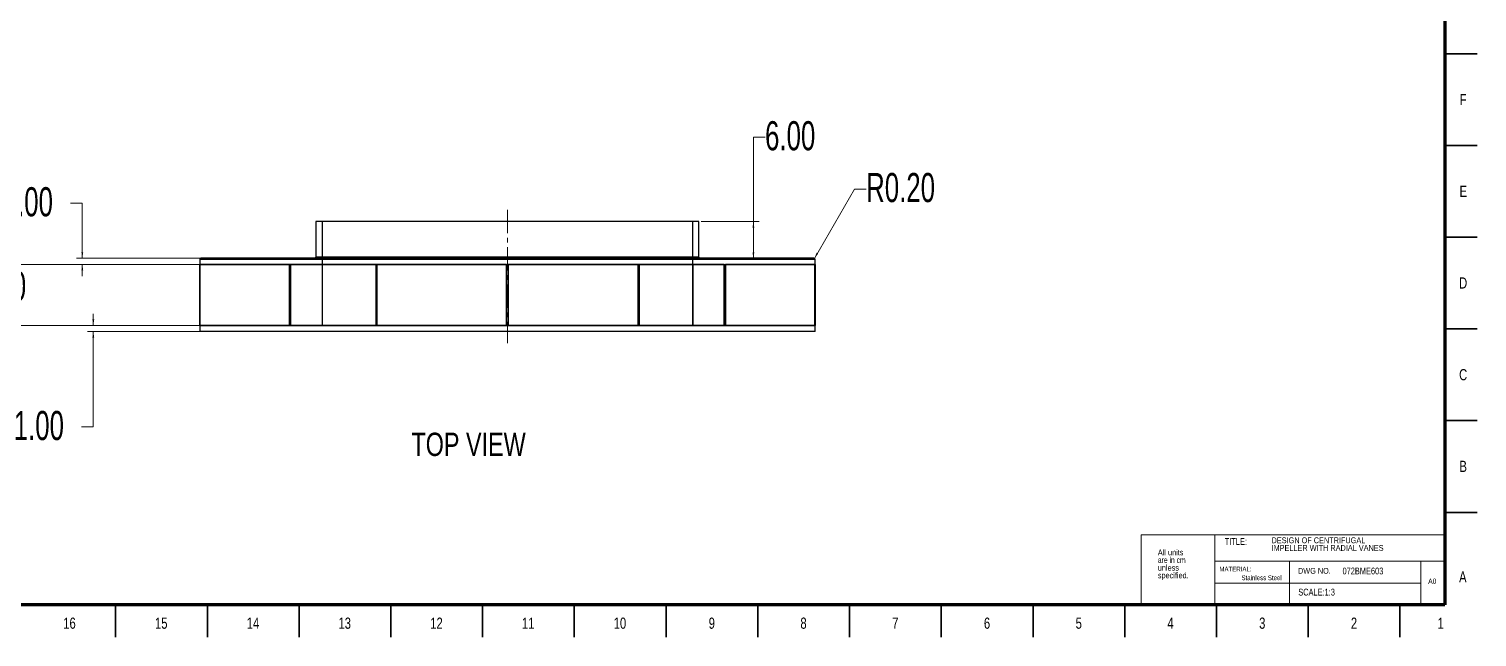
# Model space of a CAD drawing. Header units: millimetres. Extents: x 0 to 119, y 0 to 84.
# Drawn here: x 39.7 to 118.7, y 0.2 to 33.4 of the extents above; entities that cross this region are included whole.
import ezdxf

# ---------------------------------------------------------------- set-up
doc = ezdxf.new("R2010")
doc.units = ezdxf.units.MM
doc.linetypes.add('CENTERX2', pattern=[2.032, 1.27, -0.254, 0.254, -0.254])
doc.styles.add('SLDTEXTSTYLE0', font='TXT', dxfattribs={"width": 0.75})
doc.styles.add('SLDTEXTSTYLE1', font='TXT', dxfattribs={"width": 0.694444})
doc.styles.add('SLDTEXTSTYLE2', font='TXT', dxfattribs={"width": 0.663})
doc.dimstyles.new('SLDDIMSTYLE0', dxfattribs={"dimtxt": 1.467611, "dimasz": 0.3302, "dimexe": 0, "dimexo": 0.0625, "dimgap": 0.366903, "dimtad": 0, "dimtih": 1, "dimtoh": 1, "dimlfac": 3, "dimrnd": 1e-09, "dimzin": 4, "dimdsep": 46, "dimtxsty": 'SLDTEXTSTYLE2', "dimsah": 1, "dimcen": 0.09, "dimadec": 0, "dimazin": 1, "dimtfac": 1, "dimtofl": 0, "dimtmove": 0, "dimatfit": 3, "dimfxl": 1, "dimfrac": 2, "dimtolj": 1, "dimtzin": 12, "dimarcsym": 0})
doc.dimstyles.new('SLDDIMSTYLE2', dxfattribs={"dimtxt": 1.467611, "dimasz": 0.3302, "dimexe": 0, "dimexo": 0.0625, "dimgap": 0.366903, "dimtad": 0, "dimtih": 1, "dimtoh": 1, "dimlfac": 3, "dimrnd": 1e-09, "dimzin": 4, "dimdsep": 46, "dimtxsty": 'SLDTEXTSTYLE2', "dimsah": 1, "dimcen": 0.09, "dimadec": 0, "dimazin": 1, "dimtfac": 1, "dimtmove": 0, "dimatfit": 0, "dimfxl": 1, "dimfrac": 2, "dimtolj": 1, "dimtzin": 12, "dimarcsym": 0})
doc.dimstyles.new('SLDDIMSTYLE4', dxfattribs={"dimtxt": 1.467611, "dimasz": 0.3302, "dimexe": 0, "dimexo": 0.0625, "dimgap": 0.366903, "dimtad": 0, "dimtih": 1, "dimtoh": 1, "dimlfac": 3, "dimrnd": 1e-09, "dimzin": 0, "dimdsep": 46, "dimtxsty": 'SLDTEXTSTYLE2', "dimsah": 1, "dimcen": 0, "dimadec": 0, "dimazin": 0, "dimtfac": 1, "dimtofl": 0, "dimtmove": 0, "dimatfit": 3, "dimfxl": 1, "dimfrac": 2, "dimtolj": 1, "dimtzin": 12, "dimarcsym": 0})

# ---------------------------------------------------------------- blocks, each defined once
blk = doc.blocks.new('SW_NOTE_0')
at = {"color": 0, "linetype": 'Continuous', "lineweight": 0, "char_height": 0.3175, "attachment_point": 1, "style": 'SLDTEXTSTYLE0'}
for s, insert in [('DESIGN OF CENTRIFUGAL', (0, 0.409)), ('IMPELLER WITH RADIAL VANES', (0, -0.008))]:
    blk.add_mtext(s, dxfattribs=dict(at, insert=insert))
blk = doc.blocks.new('SW_NOTE_0_1')
at = {"color": 0, "linetype": 'Continuous', "lineweight": 0, "char_height": 0.3175, "attachment_point": 1}
for s, insert, style in [('All units', (0, 0.409), 'SLDTEXTSTYLE0'), ('are in cm', (0, -0.008), 'SLDTEXTSTYLE1'), ('unless', (0, -0.426), 'SLDTEXTSTYLE0'), ('specified.', (0, -0.843), 'SLDTEXTSTYLE0')]:
    blk.add_mtext(s, dxfattribs=dict(at, insert=insert, style=style))
blk = doc.blocks.new('_D_5')
at = {"color": 7, "linetype": 'Continuous', "lineweight": 0}
for p, q in [((82.442, 20.571), (38.118, 20.571)), ((38.435, 20.571), (38.435, 21.206)), ((82.442, 17.238), (38.118, 17.238)), ((38.435, 17.238), (38.435, 16.603))]:
    blk.add_line(p, q, dxfattribs=at)
at = {"color": 7, "linetype": 'Continuous', "lineweight": 18}
for points in [[(38.435, 20.571), (38.486, 20.901), (38.384, 20.901)], [(38.435, 17.238), (38.384, 16.908), (38.486, 16.908)]]:
    blk.add_solid(points, dxfattribs=at)
at = {"color": 7, "linetype": 'Continuous', "lineweight": 18, "insert": (36.054, 20.181), "char_height": 1.5875, "attachment_point": 1, "style": 'SLDTEXTSTYLE2'}
blk.add_mtext('10.00', dxfattribs=at)
blk = doc.blocks.new('_D_6')
at = {"color": 7, "linetype": 'Continuous', "lineweight": 0}
for p, q in [((43.235, 17.238), (43.235, 17.873)), ((82.442, 17.238), (42.918, 17.238)), ((82.442, 16.905), (42.918, 16.905)), ((43.235, 11.705), (43.235, 16.905)), ((42.6, 11.705), (43.235, 11.705))]:
    blk.add_line(p, q, dxfattribs=at)
at = {"color": 7, "linetype": 'Continuous', "lineweight": 18}
for points in [[(43.235, 17.238), (43.286, 17.568), (43.184, 17.568)], [(43.235, 16.905), (43.184, 16.574), (43.286, 16.574)]]:
    blk.add_solid(points, dxfattribs=at)
at = {"color": 7, "linetype": 'Continuous', "lineweight": 18, "insert": (38.896, 12.578), "char_height": 1.5875, "attachment_point": 1, "style": 'SLDTEXTSTYLE2'}
blk.add_mtext('1.00', dxfattribs=at)
blk = doc.blocks.new('_D_7')
at = {"color": 7, "linetype": 'Continuous', "lineweight": 0}
for p, q in [((42, 23.905), (42.635, 23.905)), ((42.635, 23.905), (42.635, 20.905)), ((82.442, 20.905), (42.318, 20.905)), ((82.442, 20.571), (42.318, 20.571)), ((42.635, 20.571), (42.635, 19.936))]:
    blk.add_line(p, q, dxfattribs=at)
at = {"color": 7, "linetype": 'Continuous', "lineweight": 18}
for points in [[(42.635, 20.905), (42.686, 21.235), (42.584, 21.235)], [(42.635, 20.571), (42.584, 20.241), (42.686, 20.241)]]:
    blk.add_solid(points, dxfattribs=at)
at = {"color": 7, "linetype": 'Continuous', "lineweight": 18, "insert": (38.296, 24.778), "char_height": 1.5875, "attachment_point": 1, "style": 'SLDTEXTSTYLE2'}
blk.add_mtext('1.00', dxfattribs=at)
blk = doc.blocks.new('_D_8')
at = {"color": 7, "linetype": 'Continuous', "lineweight": 0}
for p, q in [((79.846, 27.505), (79.211, 27.505)), ((79.211, 27.505), (79.211, 22.905)), ((76.362, 22.905), (79.528, 22.905)), ((79.211, 20.905), (79.211, 22.905)), ((76.362, 20.905), (79.528, 20.905))]:
    blk.add_line(p, q, dxfattribs=at)
at = {"color": 7, "linetype": 'Continuous', "lineweight": 18}
for points in [[(79.211, 22.905), (79.16, 22.574), (79.262, 22.574)], [(79.211, 20.905), (79.262, 21.235), (79.16, 21.235)]]:
    blk.add_solid(points, dxfattribs=at)
at = {"color": 7, "linetype": 'Continuous', "lineweight": 18, "insert": (79.846, 28.378), "char_height": 1.5875, "attachment_point": 1, "style": 'SLDTEXTSTYLE2'}
blk.add_mtext('6.00', dxfattribs=at)
blk = doc.blocks.new('_D_9')
at = {"color": 7, "linetype": 'Continuous', "lineweight": 0}
for p, q in [((82.535, 20.896), (84.72, 24.679)), ((84.72, 24.679), (85.355, 24.679))]:
    blk.add_line(p, q, dxfattribs=at)
at = {"color": 7, "linetype": 'Continuous', "lineweight": 18}
blk.add_solid([(82.535, 20.896), (82.744, 21.156), (82.656, 21.207)], dxfattribs=at)
at = {"color": 7, "linetype": 'Continuous', "lineweight": 18, "insert": (85.355, 25.553), "char_height": 1.5875, "attachment_point": 1, "style": 'SLDTEXTSTYLE2'}
blk.add_mtext('R0.20', dxfattribs=at)

msp = doc.modelspace()

# ---------------------------------------------------------------- linework, layer by layer
at = {"color": 7, "linetype": 'Continuous', "lineweight": 70}
for p, q in [((116.9, 82.1), (116.9, 2)), ((116.9, 2), (2, 2))]:
    msp.add_line(p, q, dxfattribs=at)
at = {"color": 7, "linetype": 'Continuous', "lineweight": 35}
for p, q in [((116.9, 32.05), (118.65, 32.05)), ((116.9, 27.05), (118.65, 27.05)), ((116.9, 22.05), (118.65, 22.05)), ((116.9, 17.05), (118.65, 17.05)), ((116.9, 12.05), (118.65, 12.05)), ((116.9, 7.05), (118.65, 7.05)), ((44.45, 2), (44.45, 0.25)), ((49.45, 2), (49.45, 0.25)), ((54.45, 2), (54.45, 0.25)), ((59.45, 0.2499), (59.45, 2.0001)), ((59.45, 2), (59.45, 0.25)), ((64.45, 2), (64.45, 0.25)), ((69.45, 2), (69.45, 0.25)), ((74.45, 2), (74.45, 0.25)), ((79.45, 2), (79.45, 0.25)), ((84.45, 2), (84.45, 0.25)), ((89.45, 2), (89.45, 0.25)), ((94.45, 2), (94.45, 0.25)), ((99.45, 2), (99.45, 0.25)), ((104.45, 2), (104.45, 0.25)), ((109.45, 2), (109.45, 0.25)), ((114.45, 2), (114.45, 0.25))]:
    msp.add_line(p, q, dxfattribs=at)
at = {"color": 7, "linetype": 'Continuous', "lineweight": 25}
for p, q in [((55.3686, 22.9046), (55.3686, 20.9712)), ((76.2353, 22.9046), (55.3701, 22.9046)), ((55.702, 22.9046), (55.702, 17.2396)), ((75.902, 22.9046), (55.702, 22.9046)), ((75.902, 17.2396), (75.902, 22.9046)), ((76.2353, 20.9712), (76.2353, 22.9046)), ((49.0353, 20.8379), (49.0353, 16.9046)), ((82.5686, 20.8379), (49.0353, 20.8379)), ((49.0354, 20.5712), (53.912, 20.5712)), ((49.0354, 17.2396), (49.0354, 20.5712)), ((53.912, 20.5712), (49.0354, 20.5712)), ((49.0354, 20.5712), (49.037, 20.5712)), ((49.037, 20.5712), (49.0354, 20.5712)), ((49.037, 17.2396), (49.037, 20.5712)), ((55.7021, 20.5712), (49.037, 20.5712)), ((82.502, 20.9046), (49.1034, 20.9046)), ((53.912, 20.5712), (53.9115, 20.5712)), ((53.912, 20.5712), (53.9115, 20.5712)), ((53.912, 20.5712), (53.912, 17.2396)), ((58.6249, 20.5712), (53.912, 20.5712)), ((53.912, 20.5712), (53.912, 17.2396)), ((65.7536, 20.5712), (53.9804, 20.5712)), ((53.9804, 20.5712), (53.9804, 17.2396)), ((53.9827, 20.5712), (53.9804, 20.5712)), ((53.9804, 20.5712), (53.9827, 20.5712)), ((53.9804, 20.5712), (65.7536, 20.5712)), ((53.9827, 17.2396), (53.9827, 20.5712)), ((58.6956, 20.5712), (53.9827, 20.5712)), ((76.302, 20.9046), (55.302, 20.9046)), ((76.2353, 20.9712), (55.3701, 20.9712)), ((55.7021, 20.5712), (58.6249, 20.5712)), ((55.7021, 20.5712), (55.7021, 17.2396)), ((58.6249, 20.5712), (55.7021, 20.5712)), ((58.6249, 20.5712), (58.6249, 17.2396)), ((58.6956, 20.5712), (58.6956, 17.2396)), ((65.752, 20.5712), (58.6956, 20.5712)), ((58.6956, 20.5712), (65.752, 20.5712)), ((65.752, 20.5712), (65.752, 17.2396)), ((65.7536, 20.5712), (65.752, 20.5712)), ((65.752, 20.5712), (65.7536, 20.5712)), ((65.7536, 17.2396), (65.7536, 20.5712)), ((65.8503, 20.5712), (65.8503, 17.2396)), ((77.6236, 20.5712), (65.8503, 20.5712)), ((65.8503, 20.5712), (77.6236, 20.5712)), ((65.8503, 20.5712), (65.852, 20.5712)), ((65.852, 20.5712), (65.8503, 20.5712)), ((65.852, 20.5712), (65.852, 17.2396)), ((72.9083, 20.5712), (65.852, 20.5712)), ((65.852, 20.5712), (72.9083, 20.5712)), ((72.9083, 20.5712), (72.9083, 17.2396)), ((72.9083, 20.5712), (77.6212, 20.5712)), ((72.979, 20.5712), (72.979, 17.2396)), ((72.979, 20.5712), (75.9018, 20.5712)), ((75.9018, 20.5712), (72.979, 20.5712)), ((72.979, 20.5712), (77.6919, 20.5712)), ((75.9018, 20.5712), (75.9018, 17.2396)), ((75.9018, 20.5712), (82.5669, 20.5712)), ((77.6212, 17.2396), (77.6212, 20.5712)), ((77.6212, 20.5712), (77.6236, 20.5712)), ((77.6236, 20.5712), (77.6212, 20.5712)), ((77.6236, 17.2396), (77.6236, 20.5712)), ((82.5686, 20.5712), (77.6919, 20.5712)), ((77.6919, 20.5712), (77.6919, 17.2396)), ((77.6919, 20.5712), (82.5686, 20.5712)), ((77.6919, 17.2396), (77.6919, 20.5712)), ((77.6919, 20.5712), (77.6924, 20.5712)), ((77.6919, 20.5712), (77.6924, 20.5712)), ((82.5669, 17.2396), (82.5669, 20.5712)), ((82.5686, 20.5712), (82.5669, 20.5712)), ((82.5669, 20.5712), (82.5686, 20.5712)), ((82.5686, 16.9046), (82.5686, 20.8379)), ((82.5686, 20.5712), (82.5686, 17.2396)), ((82.5686, 16.9046), (49.0353, 16.9046)), ((49.0354, 17.2396), (49.037, 17.2396)), ((49.037, 17.2396), (49.0354, 17.2396)), ((53.9097, 17.2362), (49.0354, 17.2362)), ((49.0354, 17.2362), (53.9097, 17.2362)), ((55.7021, 17.2396), (49.037, 17.2396)), ((53.9108, 17.2379), (49.037, 17.2379)), ((49.037, 17.2379), (55.7038, 17.2379)), ((49.037, 17.2379), (53.9108, 17.2379)), ((58.6249, 17.2379), (53.9108, 17.2379)), ((53.912, 17.2396), (53.9115, 17.2396)), ((53.912, 17.2396), (53.9115, 17.2396)), ((53.912, 17.2396), (58.6249, 17.2396)), ((53.9804, 17.2396), (53.9827, 17.2396)), ((53.9804, 17.2396), (53.9827, 17.2396)), ((58.6956, 17.2396), (53.9827, 17.2396)), ((53.9827, 17.2362), (65.7503, 17.2362)), ((65.7503, 17.2362), (53.9827, 17.2362)), ((53.9839, 17.2379), (65.7503, 17.2379)), ((58.698, 17.2379), (53.9839, 17.2379)), ((65.7503, 17.2379), (53.9839, 17.2379)), ((55.7021, 17.2396), (55.702, 17.2396)), ((55.7038, 17.2379), (55.7036, 17.2379)), ((58.6956, 17.2396), (58.6249, 17.2396)), ((58.6249, 17.2396), (58.6956, 17.2396)), ((58.6249, 17.2379), (58.698, 17.2379)), ((58.698, 17.2379), (58.6249, 17.2379)), ((65.7503, 17.2379), (65.8536, 17.2379)), ((65.8536, 17.2379), (65.7503, 17.2379)), ((65.752, 17.2396), (65.852, 17.2396)), ((65.852, 17.2396), (65.752, 17.2396)), ((65.752, 17.2396), (65.7536, 17.2396)), ((65.7536, 17.2396), (65.752, 17.2396)), ((65.8503, 17.2396), (65.852, 17.2396)), ((65.852, 17.2396), (65.8503, 17.2396)), ((77.62, 17.2379), (65.8536, 17.2379)), ((65.8536, 17.2379), (77.62, 17.2379)), ((65.8536, 17.2362), (77.6212, 17.2362)), ((77.6212, 17.2362), (65.8536, 17.2362)), ((77.62, 17.2379), (72.9059, 17.2379)), ((72.9059, 17.2379), (72.979, 17.2379)), ((72.979, 17.2379), (72.9059, 17.2379)), ((72.979, 17.2396), (72.9083, 17.2396)), ((72.9083, 17.2396), (77.6212, 17.2396)), ((72.9083, 17.2396), (72.979, 17.2396)), ((77.6919, 17.2396), (72.979, 17.2396)), ((72.979, 17.2379), (77.6931, 17.2379)), ((82.5669, 17.2379), (75.9002, 17.2379)), ((75.9002, 17.2379), (75.9003, 17.2379)), ((75.9018, 17.2396), (75.902, 17.2396)), ((75.9018, 17.2396), (82.5669, 17.2396)), ((77.6212, 17.2396), (77.6236, 17.2396)), ((77.6236, 17.2396), (77.6212, 17.2396)), ((77.6919, 17.2396), (77.6924, 17.2396)), ((77.6919, 17.2396), (77.6924, 17.2396)), ((77.6931, 17.2379), (82.5669, 17.2379)), ((82.5669, 17.2379), (77.6931, 17.2379)), ((77.6943, 17.2362), (82.5686, 17.2362)), ((82.5686, 17.2362), (77.6943, 17.2362)), ((82.5669, 17.2396), (82.5686, 17.2396)), ((82.5686, 17.2396), (82.5669, 17.2396))]:
    msp.add_line(p, q, dxfattribs=at)
at = {"color": 7, "linetype": 'CENTERX2', "lineweight": 18}
msp.add_line((65.802, 23.5396), (65.802, 16.2696), dxfattribs=at)
at = {"color": 7, "linetype": 'Continuous', "lineweight": 18}
for p, q in [((104.36, 5.825), (100.3464, 5.825)), ((100.3464, 5.825), (100.3464, 2)), ((104.36, 5.825), (116.9, 5.825)), ((104.36, 5.825), (104.36, 2)), ((104.36, 4.3824), (116.9, 4.3824)), ((108.427, 3.1912), (108.427, 4.3824)), ((108.427, 4.3824), (108.427, 2)), ((115.5841, 4.3824), (115.5841, 2)), ((104.36, 3.1912), (108.427, 3.1912)), ((108.427, 3.1912), (115.5841, 3.1912))]:
    msp.add_line(p, q, dxfattribs=at)
at = {"color": 7, "linetype": 'Continuous', "lineweight": 25}
for centre, radius, start, end in [((49.102, 20.8379), 0.0667, 90, 180), ((55.302, 20.9712), 0.0667, 270, 0), ((76.302, 20.9712), 0.0667, 180, 270), ((82.502, 20.8379), 0.0667, 0, 90), ((49.037, 17.2362), 0.00167, 90.000136, 180.000136), ((53.9111, 17.2364), 0.00149, 101.30956, 187.995611), ((53.9842, 17.2365), 0.00149, 101.534796, 188.10333), ((65.8855, 17.2367), 0.1352, 179.470283, 180.176568), ((65.7184, 17.2367), 0.1352, 359.823432, 0.529717), ((77.6197, 17.2365), 0.00149, 351.89667, 78.465204), ((77.6928, 17.2364), 0.00149, 352.004389, 78.69044), ((82.5669, 17.2362), 0.00167, 359.999864, 89.999864)]:
    msp.add_arc(centre, radius, start, end, dxfattribs=at)
for points, knots in [([(49.0354, 17.2396), (49.0354, 17.2393), (49.0354, 17.2391), (49.0354, 17.2388), (49.0354, 17.2385), (49.0354, 17.2381), (49.0354, 17.2378), (49.0354, 17.2375), (49.0354, 17.2372), (49.0354, 17.237), (49.0354, 17.2367), (49.0354, 17.2366), (49.0354, 17.2364), (49.0354, 17.2363), (49.0354, 17.2362), (49.0354, 17.2362)], [0, 0, 0, 0, 0.00002208648, 0.00002208648, 0.00002208648, 0.00005593931, 0.00005593931, 0.00005593931, 0.00008979325, 0.00008979325, 0.00008979325, 0.00012364833, 0.00012364833, 0.00012364833, 0.00015750408, 0.00015750408, 0.00015750408, 0.00015750408]), ([(49.0354, 17.2362), (49.0354, 17.2362), (49.0354, 17.2363), (49.0354, 17.2363), (49.0354, 17.2364), (49.0354, 17.2366), (49.0354, 17.2367), (49.0354, 17.2369), (49.0354, 17.2372), (49.0354, 17.2375), (49.0354, 17.2378), (49.0354, 17.2381), (49.0354, 17.2385), (49.0354, 17.2388), (49.0354, 17.2392), (49.0354, 17.2396)], [0, 0, 0, 0, 0.00002208957, 0.00002208957, 0.00002208957, 0.00005594473, 0.00005594473, 0.00005594473, 0.00008979878, 0.00008979878, 0.00008979878, 0.00012365171, 0.00012365171, 0.00012365171, 0.00015750398, 0.00015750398, 0.00015750398, 0.00015750398]), ([(49.037, 17.2396), (49.037, 17.2394), (49.037, 17.2392), (49.037, 17.239), (49.037, 17.2388), (49.037, 17.2387), (49.037, 17.2385), (49.037, 17.2384), (49.037, 17.2383), (49.037, 17.2382), (49.037, 17.2381), (49.037, 17.238), (49.037, 17.2379), (49.037, 17.2379), (49.037, 17.2379), (49.037, 17.2379)], [0, 0, 0, 0, 0.000016788522, 0.000016788522, 0.000016788522, 0.000033577084, 0.000033577084, 0.000033577084, 0.000050365747, 0.000050365747, 0.000050365747, 0.000067154549, 0.000067154549, 0.000067154549, 0.000078108655, 0.000078108655, 0.000078108655, 0.000078108655]), ([(49.037, 17.2379), (49.037, 17.2379), (49.037, 17.2379), (49.037, 17.238), (49.037, 17.2381), (49.037, 17.2382), (49.037, 17.2383), (49.037, 17.2384), (49.037, 17.2385), (49.037, 17.2387), (49.037, 17.2388), (49.037, 17.239), (49.037, 17.2392), (49.037, 17.2393), (49.037, 17.2395), (49.037, 17.2396)], [0, 0, 0, 0, 0.000016788928, 0.000016788928, 0.000016788928, 0.000033577805, 0.000033577805, 0.000033577805, 0.000050366569, 0.000050366569, 0.000050366569, 0.000067155197, 0.000067155197, 0.000067155197, 0.000078108681, 0.000078108681, 0.000078108681, 0.000078108681]), ([(53.9097, 17.2362), (53.9098, 17.2362), (53.91, 17.2363), (53.9102, 17.2363), (53.9104, 17.2364), (53.9107, 17.2366), (53.9109, 17.2367), (53.9111, 17.2369), (53.9113, 17.2372), (53.9115, 17.2375), (53.9117, 17.2378), (53.9118, 17.2381), (53.9119, 17.2385), (53.912, 17.2388), (53.912, 17.2392), (53.912, 17.2396)], [0, 0, 0, 0, 0.00002208957, 0.00002208957, 0.00002208957, 0.00005594473, 0.00005594473, 0.00005594473, 0.00008979878, 0.00008979878, 0.00008979878, 0.00012365171, 0.00012365171, 0.00012365171, 0.00015750398, 0.00015750398, 0.00015750398, 0.00015750398]), ([(53.912, 17.2396), (53.912, 17.2393), (53.912, 17.2391), (53.912, 17.2388), (53.9119, 17.2385), (53.9118, 17.2381), (53.9117, 17.2378), (53.9115, 17.2375), (53.9113, 17.2372), (53.9111, 17.237), (53.9109, 17.2367), (53.9107, 17.2366), (53.9104, 17.2364), (53.9102, 17.2363), (53.9099, 17.2362), (53.9097, 17.2362)], [0, 0, 0, 0, 0.00002208648, 0.00002208648, 0.00002208648, 0.00005593931, 0.00005593931, 0.00005593931, 0.00008979325, 0.00008979325, 0.00008979325, 0.00012364833, 0.00012364833, 0.00012364833, 0.00015750408, 0.00015750408, 0.00015750408, 0.00015750408]), ([(53.9108, 17.2379), (53.911, 17.2379), (53.9111, 17.2379), (53.9112, 17.238), (53.9114, 17.2381), (53.9115, 17.2382), (53.9116, 17.2383), (53.9117, 17.2384), (53.9118, 17.2385), (53.9118, 17.2387), (53.9119, 17.2388), (53.912, 17.239), (53.912, 17.2392), (53.912, 17.2393), (53.912, 17.2395), (53.912, 17.2396)], [0, 0, 0, 0, 0.000016788928, 0.000016788928, 0.000016788928, 0.000033577805, 0.000033577805, 0.000033577805, 0.000050366569, 0.000050366569, 0.000050366569, 0.000067155197, 0.000067155197, 0.000067155197, 0.000078108681, 0.000078108681, 0.000078108681, 0.000078108681]), ([(53.912, 17.2396), (53.912, 17.2394), (53.912, 17.2392), (53.9119, 17.239), (53.9119, 17.2388), (53.9118, 17.2387), (53.9118, 17.2385), (53.9117, 17.2384), (53.9116, 17.2383), (53.9115, 17.2382), (53.9114, 17.2381), (53.9112, 17.238), (53.9111, 17.2379), (53.911, 17.2379), (53.9109, 17.2379), (53.9108, 17.2379)], [0, 0, 0, 0, 0.000016788522, 0.000016788522, 0.000016788522, 0.000033577084, 0.000033577084, 0.000033577084, 0.000050365747, 0.000050365747, 0.000050365747, 0.000067154549, 0.000067154549, 0.000067154549, 0.000078108655, 0.000078108655, 0.000078108655, 0.000078108655]), ([(53.9827, 17.2362), (53.9826, 17.2362), (53.9824, 17.2363), (53.9822, 17.2363), (53.982, 17.2364), (53.9817, 17.2366), (53.9815, 17.2367), (53.9813, 17.2369), (53.9811, 17.2372), (53.9809, 17.2375), (53.9807, 17.2378), (53.9806, 17.2381), (53.9805, 17.2385), (53.9804, 17.2388), (53.9804, 17.2392), (53.9804, 17.2396)], [0, 0, 0, 0, 0.00002208957, 0.00002208957, 0.00002208957, 0.00005594473, 0.00005594473, 0.00005594473, 0.00008979878, 0.00008979878, 0.00008979878, 0.00012365171, 0.00012365171, 0.00012365171, 0.00015750398, 0.00015750398, 0.00015750398, 0.00015750398]), ([(53.9804, 17.2396), (53.9804, 17.2393), (53.9804, 17.2391), (53.9804, 17.2388), (53.9805, 17.2385), (53.9806, 17.2381), (53.9807, 17.2378), (53.9809, 17.2375), (53.981, 17.2372), (53.9813, 17.237), (53.9815, 17.2367), (53.9817, 17.2366), (53.982, 17.2364), (53.9822, 17.2363), (53.9825, 17.2362), (53.9827, 17.2362)], [0, 0, 0, 0, 0.00002208648, 0.00002208648, 0.00002208648, 0.00005593931, 0.00005593931, 0.00005593931, 0.00008979325, 0.00008979325, 0.00008979325, 0.00012364833, 0.00012364833, 0.00012364833, 0.00015750408, 0.00015750408, 0.00015750408, 0.00015750408]), ([(53.9827, 17.2396), (53.9827, 17.2394), (53.9827, 17.2392), (53.9828, 17.239), (53.9828, 17.2388), (53.9829, 17.2387), (53.983, 17.2385), (53.9831, 17.2384), (53.9832, 17.2383), (53.9833, 17.2382), (53.9834, 17.2381), (53.9835, 17.238), (53.9836, 17.2379), (53.9837, 17.2379), (53.9838, 17.2379), (53.9839, 17.2379)], [0, 0, 0, 0, 0.000016788522, 0.000016788522, 0.000016788522, 0.000033577084, 0.000033577084, 0.000033577084, 0.000050365747, 0.000050365747, 0.000050365747, 0.000067154549, 0.000067154549, 0.000067154549, 0.000078108655, 0.000078108655, 0.000078108655, 0.000078108655]), ([(53.9839, 17.2379), (53.9838, 17.2379), (53.9836, 17.2379), (53.9835, 17.238), (53.9834, 17.2381), (53.9833, 17.2382), (53.9832, 17.2383), (53.9831, 17.2384), (53.983, 17.2385), (53.9829, 17.2387), (53.9828, 17.2388), (53.9828, 17.239), (53.9828, 17.2392), (53.9827, 17.2393), (53.9827, 17.2395), (53.9827, 17.2396)], [0, 0, 0, 0, 0.000016788928, 0.000016788928, 0.000016788928, 0.000033577805, 0.000033577805, 0.000033577805, 0.000050366569, 0.000050366569, 0.000050366569, 0.000067155197, 0.000067155197, 0.000067155197, 0.000078108681, 0.000078108681, 0.000078108681, 0.000078108681]), ([(55.7021, 17.2396), (55.7021, 17.2394), (55.7021, 17.2393), (55.7021, 17.2391), (55.7022, 17.239), (55.7022, 17.2389), (55.7023, 17.2388), (55.7024, 17.2386), (55.7025, 17.2385), (55.7026, 17.2383), (55.7028, 17.2382), (55.703, 17.2381), (55.7032, 17.238), (55.7034, 17.2379), (55.7036, 17.2379), (55.7037, 17.2379), (55.7037, 17.2379), (55.7038, 17.2379), (55.7038, 17.2379)], [0, 0, 0, 0, 0.000013294681, 0.000013294681, 0.000013294681, 0.000026479093, 0.000026479093, 0.000026479093, 0.000045177938, 0.000045177938, 0.000045177938, 0.000071269567, 0.000071269567, 0.000071269567, 0.000093866294, 0.000093866294, 0.000093866294, 0.000095280552, 0.000095280552, 0.000095280552, 0.000095280552]), ([(55.7021, 17.2396), (55.7021, 17.2394), (55.7021, 17.2393), (55.7021, 17.2391), (55.7022, 17.239), (55.7022, 17.2389), (55.7023, 17.2388), (55.7024, 17.2386), (55.7025, 17.2385), (55.7026, 17.2383), (55.7028, 17.2382), (55.703, 17.2381), (55.7032, 17.238), (55.7034, 17.2379), (55.7036, 17.2379), (55.7037, 17.2379), (55.7037, 17.2379), (55.7038, 17.2379), (55.7038, 17.2379)], [0, 0, 0, 0, 0.000013294681, 0.000013294681, 0.000013294681, 0.000026479093, 0.000026479093, 0.000026479093, 0.000045177938, 0.000045177938, 0.000045177938, 0.000071269567, 0.000071269567, 0.000071269567, 0.000093866294, 0.000093866294, 0.000093866294, 0.000095280552, 0.000095280552, 0.000095280552, 0.000095280552]), ([(58.6249, 17.2396), (58.6249, 17.2394), (58.6249, 17.2393), (58.6249, 17.2391), (58.6249, 17.239), (58.6249, 17.2389), (58.6249, 17.2388), (58.6249, 17.2386), (58.6249, 17.2385), (58.6249, 17.2383), (58.6249, 17.2382), (58.6249, 17.2381), (58.6249, 17.238), (58.6249, 17.2379), (58.6249, 17.2379), (58.6249, 17.2379), (58.6249, 17.2379), (58.6249, 17.2379), (58.6249, 17.2379)], [0, 0, 0, 0, 0.000013294681, 0.000013294681, 0.000013294681, 0.000026479093, 0.000026479093, 0.000026479093, 0.000045177938, 0.000045177938, 0.000045177938, 0.000071269567, 0.000071269567, 0.000071269567, 0.000093866294, 0.000093866294, 0.000093866294, 0.000095280552, 0.000095280552, 0.000095280552, 0.000095280552]), ([(58.6249, 17.2396), (58.6249, 17.2394), (58.6249, 17.2393), (58.6249, 17.2391), (58.6249, 17.239), (58.6249, 17.2389), (58.6249, 17.2388), (58.6249, 17.2386), (58.6249, 17.2385), (58.6249, 17.2383), (58.6249, 17.2382), (58.6249, 17.2381), (58.6249, 17.238), (58.6249, 17.2379), (58.6249, 17.2379), (58.6249, 17.2379), (58.6249, 17.2379), (58.6249, 17.2379), (58.6249, 17.2379)], [0, 0, 0, 0, 0.000013294681, 0.000013294681, 0.000013294681, 0.000026479093, 0.000026479093, 0.000026479093, 0.000045177938, 0.000045177938, 0.000045177938, 0.000071269567, 0.000071269567, 0.000071269567, 0.000093866294, 0.000093866294, 0.000093866294, 0.000095280552, 0.000095280552, 0.000095280552, 0.000095280552]), ([(58.6956, 17.2396), (58.6956, 17.2394), (58.6957, 17.2393), (58.6957, 17.2391), (58.6958, 17.239), (58.6958, 17.2389), (58.6959, 17.2388), (58.6961, 17.2386), (58.6962, 17.2385), (58.6964, 17.2383), (58.6966, 17.2382), (58.6969, 17.2381), (58.6972, 17.238), (58.6974, 17.2379), (58.6977, 17.2379), (58.6979, 17.2379), (58.698, 17.2379), (58.698, 17.2379), (58.698, 17.2379)], [0, 0, 0, 0, 0.000013294681, 0.000013294681, 0.000013294681, 0.000026479093, 0.000026479093, 0.000026479093, 0.000045177938, 0.000045177938, 0.000045177938, 0.000071269567, 0.000071269567, 0.000071269567, 0.000093866294, 0.000093866294, 0.000093866294, 0.000095280552, 0.000095280552, 0.000095280552, 0.000095280552]), ([(58.6956, 17.2396), (58.6956, 17.2394), (58.6957, 17.2393), (58.6957, 17.2391), (58.6958, 17.239), (58.6958, 17.2389), (58.6959, 17.2388), (58.6961, 17.2386), (58.6962, 17.2385), (58.6964, 17.2383), (58.6966, 17.2382), (58.6969, 17.2381), (58.6972, 17.238), (58.6974, 17.2379), (58.6977, 17.2379), (58.6979, 17.2379), (58.698, 17.2379), (58.698, 17.2379), (58.698, 17.2379)], [0, 0, 0, 0, 0.000013294681, 0.000013294681, 0.000013294681, 0.000026479093, 0.000026479093, 0.000026479093, 0.000045177938, 0.000045177938, 0.000045177938, 0.000071269567, 0.000071269567, 0.000071269567, 0.000093866294, 0.000093866294, 0.000093866294, 0.000095280552, 0.000095280552, 0.000095280552, 0.000095280552]), ([(65.7536, 17.2396), (65.7536, 17.2393), (65.7536, 17.2391), (65.7535, 17.2388), (65.7535, 17.2385), (65.7533, 17.2381), (65.7531, 17.2378), (65.7529, 17.2375), (65.7527, 17.2372), (65.7524, 17.237), (65.7521, 17.2367), (65.7517, 17.2366), (65.7514, 17.2364), (65.751, 17.2363), (65.7507, 17.2362), (65.7503, 17.2362)], [0, 0, 0, 0, 0.00002208648, 0.00002208648, 0.00002208648, 0.00005593931, 0.00005593931, 0.00005593931, 0.00008979325, 0.00008979325, 0.00008979325, 0.00012364833, 0.00012364833, 0.00012364833, 0.00015750408, 0.00015750408, 0.00015750408, 0.00015750408]), ([(65.7503, 17.2362), (65.7505, 17.2362), (65.7508, 17.2363), (65.751, 17.2363), (65.7514, 17.2364), (65.7517, 17.2366), (65.7521, 17.2367), (65.7524, 17.2369), (65.7527, 17.2372), (65.7529, 17.2375), (65.7531, 17.2378), (65.7533, 17.2381), (65.7534, 17.2385), (65.7536, 17.2388), (65.7536, 17.2392), (65.7536, 17.2396)], [0, 0, 0, 0, 0.00002208957, 0.00002208957, 0.00002208957, 0.00005594473, 0.00005594473, 0.00005594473, 0.00008979878, 0.00008979878, 0.00008979878, 0.00012365171, 0.00012365171, 0.00012365171, 0.00015750398, 0.00015750398, 0.00015750398, 0.00015750398]), ([(65.752, 17.2396), (65.752, 17.2394), (65.7519, 17.2393), (65.7519, 17.2391), (65.7519, 17.239), (65.7518, 17.2389), (65.7517, 17.2388), (65.7517, 17.2386), (65.7515, 17.2385), (65.7514, 17.2383), (65.7512, 17.2382), (65.7511, 17.2381), (65.7509, 17.238), (65.7507, 17.2379), (65.7505, 17.2379), (65.7503, 17.2379), (65.7503, 17.2379), (65.7503, 17.2379), (65.7503, 17.2379)], [0, 0, 0, 0, 0.000013294681, 0.000013294681, 0.000013294681, 0.000026479093, 0.000026479093, 0.000026479093, 0.000045177938, 0.000045177938, 0.000045177938, 0.000071269567, 0.000071269567, 0.000071269567, 0.000093866294, 0.000093866294, 0.000093866294, 0.000095280552, 0.000095280552, 0.000095280552, 0.000095280552]), ([(65.7503, 17.2379), (65.7505, 17.2379), (65.7507, 17.2379), (65.7508, 17.238), (65.751, 17.2381), (65.7512, 17.2382), (65.7513, 17.2383), (65.7515, 17.2384), (65.7516, 17.2385), (65.7517, 17.2387), (65.7518, 17.2388), (65.7519, 17.239), (65.7519, 17.2392), (65.7519, 17.2393), (65.752, 17.2395), (65.752, 17.2396)], [0, 0, 0, 0, 0.000016788928, 0.000016788928, 0.000016788928, 0.000033577805, 0.000033577805, 0.000033577805, 0.000050366569, 0.000050366569, 0.000050366569, 0.000067155197, 0.000067155197, 0.000067155197, 0.000078108681, 0.000078108681, 0.000078108681, 0.000078108681]), ([(65.752, 17.2396), (65.752, 17.2394), (65.7519, 17.2393), (65.7519, 17.2391), (65.7519, 17.239), (65.7518, 17.2389), (65.7517, 17.2388), (65.7517, 17.2386), (65.7515, 17.2385), (65.7514, 17.2383), (65.7512, 17.2382), (65.7511, 17.2381), (65.7509, 17.238), (65.7507, 17.2379), (65.7505, 17.2379), (65.7503, 17.2379), (65.7503, 17.2379), (65.7503, 17.2379), (65.7503, 17.2379)], [0, 0, 0, 0, 0.000013294681, 0.000013294681, 0.000013294681, 0.000026479093, 0.000026479093, 0.000026479093, 0.000045177938, 0.000045177938, 0.000045177938, 0.000071269567, 0.000071269567, 0.000071269567, 0.000093866294, 0.000093866294, 0.000093866294, 0.000095280552, 0.000095280552, 0.000095280552, 0.000095280552]), ([(65.752, 17.2396), (65.752, 17.2394), (65.7519, 17.2392), (65.7519, 17.239), (65.7518, 17.2388), (65.7517, 17.2387), (65.7516, 17.2385), (65.7515, 17.2384), (65.7513, 17.2383), (65.7512, 17.2382), (65.751, 17.2381), (65.7508, 17.238), (65.7507, 17.2379), (65.7505, 17.2379), (65.7504, 17.2379), (65.7503, 17.2379)], [0, 0, 0, 0, 0.000016788522, 0.000016788522, 0.000016788522, 0.000033577084, 0.000033577084, 0.000033577084, 0.000050365747, 0.000050365747, 0.000050365747, 0.000067154549, 0.000067154549, 0.000067154549, 0.000078108655, 0.000078108655, 0.000078108655, 0.000078108655]), ([(65.8536, 17.2362), (65.8534, 17.2362), (65.8531, 17.2363), (65.8529, 17.2363), (65.8525, 17.2364), (65.8522, 17.2366), (65.8519, 17.2367), (65.8516, 17.2369), (65.8513, 17.2372), (65.851, 17.2375), (65.8508, 17.2378), (65.8506, 17.2381), (65.8505, 17.2385), (65.8504, 17.2388), (65.8503, 17.2392), (65.8503, 17.2396)], [0, 0, 0, 0, 0.00002208957, 0.00002208957, 0.00002208957, 0.00005594473, 0.00005594473, 0.00005594473, 0.00008979878, 0.00008979878, 0.00008979878, 0.00012365171, 0.00012365171, 0.00012365171, 0.00015750398, 0.00015750398, 0.00015750398, 0.00015750398]), ([(65.8503, 17.2396), (65.8503, 17.2393), (65.8503, 17.2391), (65.8504, 17.2388), (65.8505, 17.2385), (65.8506, 17.2381), (65.8508, 17.2378), (65.851, 17.2375), (65.8513, 17.2372), (65.8516, 17.237), (65.8518, 17.2367), (65.8522, 17.2366), (65.8525, 17.2364), (65.8529, 17.2363), (65.8533, 17.2362), (65.8536, 17.2362)], [0, 0, 0, 0, 0.00002208648, 0.00002208648, 0.00002208648, 0.00005593931, 0.00005593931, 0.00005593931, 0.00008979325, 0.00008979325, 0.00008979325, 0.00012364833, 0.00012364833, 0.00012364833, 0.00015750408, 0.00015750408, 0.00015750408, 0.00015750408]), ([(65.852, 17.2396), (65.852, 17.2394), (65.852, 17.2392), (65.8521, 17.239), (65.8521, 17.2388), (65.8522, 17.2387), (65.8523, 17.2385), (65.8524, 17.2384), (65.8526, 17.2383), (65.8527, 17.2382), (65.8529, 17.2381), (65.8531, 17.238), (65.8533, 17.2379), (65.8534, 17.2379), (65.8535, 17.2379), (65.8536, 17.2379)], [0, 0, 0, 0, 0.000016788522, 0.000016788522, 0.000016788522, 0.000033577084, 0.000033577084, 0.000033577084, 0.000050365747, 0.000050365747, 0.000050365747, 0.000067154549, 0.000067154549, 0.000067154549, 0.000078108655, 0.000078108655, 0.000078108655, 0.000078108655]), ([(65.852, 17.2396), (65.852, 17.2394), (65.852, 17.2393), (65.852, 17.2391), (65.8521, 17.239), (65.8521, 17.2389), (65.8522, 17.2388), (65.8523, 17.2386), (65.8524, 17.2385), (65.8525, 17.2383), (65.8527, 17.2382), (65.8529, 17.2381), (65.8531, 17.238), (65.8532, 17.2379), (65.8534, 17.2379), (65.8536, 17.2379), (65.8536, 17.2379), (65.8536, 17.2379), (65.8536, 17.2379)], [0, 0, 0, 0, 0.000013294681, 0.000013294681, 0.000013294681, 0.000026479093, 0.000026479093, 0.000026479093, 0.000045177938, 0.000045177938, 0.000045177938, 0.000071269567, 0.000071269567, 0.000071269567, 0.000093866294, 0.000093866294, 0.000093866294, 0.000095280552, 0.000095280552, 0.000095280552, 0.000095280552]), ([(65.8536, 17.2379), (65.8534, 17.2379), (65.8533, 17.2379), (65.8531, 17.238), (65.8529, 17.2381), (65.8527, 17.2382), (65.8526, 17.2383), (65.8524, 17.2384), (65.8523, 17.2385), (65.8522, 17.2387), (65.8521, 17.2388), (65.852, 17.239), (65.852, 17.2392), (65.852, 17.2393), (65.852, 17.2395), (65.852, 17.2396)], [0, 0, 0, 0, 0.000016788928, 0.000016788928, 0.000016788928, 0.000033577805, 0.000033577805, 0.000033577805, 0.000050366569, 0.000050366569, 0.000050366569, 0.000067155197, 0.000067155197, 0.000067155197, 0.000078108681, 0.000078108681, 0.000078108681, 0.000078108681]), ([(65.852, 17.2396), (65.852, 17.2394), (65.852, 17.2393), (65.852, 17.2391), (65.8521, 17.239), (65.8521, 17.2389), (65.8522, 17.2388), (65.8523, 17.2386), (65.8524, 17.2385), (65.8525, 17.2383), (65.8527, 17.2382), (65.8529, 17.2381), (65.8531, 17.238), (65.8532, 17.2379), (65.8534, 17.2379), (65.8536, 17.2379), (65.8536, 17.2379), (65.8536, 17.2379), (65.8536, 17.2379)], [0, 0, 0, 0, 0.000013294681, 0.000013294681, 0.000013294681, 0.000026479093, 0.000026479093, 0.000026479093, 0.000045177938, 0.000045177938, 0.000045177938, 0.000071269567, 0.000071269567, 0.000071269567, 0.000093866294, 0.000093866294, 0.000093866294, 0.000095280552, 0.000095280552, 0.000095280552, 0.000095280552]), ([(72.9083, 17.2396), (72.9083, 17.2394), (72.9083, 17.2393), (72.9082, 17.2391), (72.9082, 17.239), (72.9081, 17.2389), (72.908, 17.2388), (72.9079, 17.2386), (72.9077, 17.2385), (72.9075, 17.2383), (72.9073, 17.2382), (72.907, 17.2381), (72.9067, 17.238), (72.9065, 17.2379), (72.9062, 17.2379), (72.906, 17.2379), (72.906, 17.2379), (72.906, 17.2379), (72.9059, 17.2379)], [0, 0, 0, 0, 0.000013294681, 0.000013294681, 0.000013294681, 0.000026479093, 0.000026479093, 0.000026479093, 0.000045177938, 0.000045177938, 0.000045177938, 0.000071269567, 0.000071269567, 0.000071269567, 0.000093866294, 0.000093866294, 0.000093866294, 0.000095280552, 0.000095280552, 0.000095280552, 0.000095280552]), ([(72.9083, 17.2396), (72.9083, 17.2394), (72.9083, 17.2393), (72.9082, 17.2391), (72.9082, 17.239), (72.9081, 17.2389), (72.908, 17.2388), (72.9079, 17.2386), (72.9077, 17.2385), (72.9075, 17.2383), (72.9073, 17.2382), (72.907, 17.2381), (72.9067, 17.238), (72.9065, 17.2379), (72.9062, 17.2379), (72.906, 17.2379), (72.906, 17.2379), (72.906, 17.2379), (72.9059, 17.2379)], [0, 0, 0, 0, 0.000013294681, 0.000013294681, 0.000013294681, 0.000026479093, 0.000026479093, 0.000026479093, 0.000045177938, 0.000045177938, 0.000045177938, 0.000071269567, 0.000071269567, 0.000071269567, 0.000093866294, 0.000093866294, 0.000093866294, 0.000095280552, 0.000095280552, 0.000095280552, 0.000095280552]), ([(72.979, 17.2396), (72.979, 17.2394), (72.979, 17.2393), (72.979, 17.2391), (72.979, 17.239), (72.979, 17.2389), (72.979, 17.2388), (72.979, 17.2386), (72.979, 17.2385), (72.979, 17.2383), (72.979, 17.2382), (72.979, 17.2381), (72.979, 17.238), (72.979, 17.2379), (72.979, 17.2379), (72.979, 17.2379), (72.979, 17.2379), (72.979, 17.2379), (72.979, 17.2379)], [0, 0, 0, 0, 0.000013294681, 0.000013294681, 0.000013294681, 0.000026479093, 0.000026479093, 0.000026479093, 0.000045177938, 0.000045177938, 0.000045177938, 0.000071269567, 0.000071269567, 0.000071269567, 0.000093866294, 0.000093866294, 0.000093866294, 0.000095280552, 0.000095280552, 0.000095280552, 0.000095280552]), ([(72.979, 17.2396), (72.979, 17.2394), (72.979, 17.2393), (72.979, 17.2391), (72.979, 17.239), (72.979, 17.2389), (72.979, 17.2388), (72.979, 17.2386), (72.979, 17.2385), (72.979, 17.2383), (72.979, 17.2382), (72.979, 17.2381), (72.979, 17.238), (72.979, 17.2379), (72.979, 17.2379), (72.979, 17.2379), (72.979, 17.2379), (72.979, 17.2379), (72.979, 17.2379)], [0, 0, 0, 0, 0.000013294681, 0.000013294681, 0.000013294681, 0.000026479093, 0.000026479093, 0.000026479093, 0.000045177938, 0.000045177938, 0.000045177938, 0.000071269567, 0.000071269567, 0.000071269567, 0.000093866294, 0.000093866294, 0.000093866294, 0.000095280552, 0.000095280552, 0.000095280552, 0.000095280552]), ([(75.9018, 17.2396), (75.9018, 17.2394), (75.9018, 17.2393), (75.9018, 17.2391), (75.9017, 17.239), (75.9017, 17.2389), (75.9016, 17.2388), (75.9015, 17.2386), (75.9014, 17.2385), (75.9013, 17.2383), (75.9011, 17.2382), (75.9009, 17.2381), (75.9007, 17.238), (75.9006, 17.2379), (75.9004, 17.2379), (75.9002, 17.2379), (75.9002, 17.2379), (75.9002, 17.2379), (75.9002, 17.2379)], [0, 0, 0, 0, 0.000013294681, 0.000013294681, 0.000013294681, 0.000026479093, 0.000026479093, 0.000026479093, 0.000045177938, 0.000045177938, 0.000045177938, 0.000071269567, 0.000071269567, 0.000071269567, 0.000093866294, 0.000093866294, 0.000093866294, 0.000095280552, 0.000095280552, 0.000095280552, 0.000095280552]), ([(75.9018, 17.2396), (75.9018, 17.2394), (75.9018, 17.2393), (75.9018, 17.2391), (75.9017, 17.239), (75.9017, 17.2389), (75.9016, 17.2388), (75.9015, 17.2386), (75.9014, 17.2385), (75.9013, 17.2383), (75.9011, 17.2382), (75.9009, 17.2381), (75.9007, 17.238), (75.9006, 17.2379), (75.9004, 17.2379), (75.9002, 17.2379), (75.9002, 17.2379), (75.9002, 17.2379), (75.9002, 17.2379)], [0, 0, 0, 0, 0.000013294681, 0.000013294681, 0.000013294681, 0.000026479093, 0.000026479093, 0.000026479093, 0.000045177938, 0.000045177938, 0.000045177938, 0.000071269567, 0.000071269567, 0.000071269567, 0.000093866294, 0.000093866294, 0.000093866294, 0.000095280552, 0.000095280552, 0.000095280552, 0.000095280552]), ([(77.62, 17.2379), (77.6202, 17.2379), (77.6203, 17.2379), (77.6204, 17.238), (77.6205, 17.2381), (77.6207, 17.2382), (77.6208, 17.2383), (77.6209, 17.2384), (77.621, 17.2385), (77.621, 17.2387), (77.6211, 17.2388), (77.6211, 17.239), (77.6212, 17.2392), (77.6212, 17.2393), (77.6212, 17.2395), (77.6212, 17.2396)], [0, 0, 0, 0, 0.000016788928, 0.000016788928, 0.000016788928, 0.000033577805, 0.000033577805, 0.000033577805, 0.000050366569, 0.000050366569, 0.000050366569, 0.000067155197, 0.000067155197, 0.000067155197, 0.000078108681, 0.000078108681, 0.000078108681, 0.000078108681]), ([(77.6212, 17.2396), (77.6212, 17.2394), (77.6212, 17.2392), (77.6211, 17.239), (77.6211, 17.2388), (77.621, 17.2387), (77.6209, 17.2385), (77.6209, 17.2384), (77.6208, 17.2383), (77.6206, 17.2382), (77.6205, 17.2381), (77.6204, 17.238), (77.6203, 17.2379), (77.6202, 17.2379), (77.6201, 17.2379), (77.62, 17.2379)], [0, 0, 0, 0, 0.000016788522, 0.000016788522, 0.000016788522, 0.000033577084, 0.000033577084, 0.000033577084, 0.000050365747, 0.000050365747, 0.000050365747, 0.000067154549, 0.000067154549, 0.000067154549, 0.000078108655, 0.000078108655, 0.000078108655, 0.000078108655]), ([(77.6236, 17.2396), (77.6236, 17.2393), (77.6235, 17.2391), (77.6235, 17.2388), (77.6234, 17.2385), (77.6233, 17.2381), (77.6232, 17.2378), (77.6231, 17.2375), (77.6229, 17.2372), (77.6227, 17.237), (77.6225, 17.2367), (77.6222, 17.2366), (77.622, 17.2364), (77.6217, 17.2363), (77.6215, 17.2362), (77.6212, 17.2362)], [0, 0, 0, 0, 0.00002208648, 0.00002208648, 0.00002208648, 0.00005593931, 0.00005593931, 0.00005593931, 0.00008979325, 0.00008979325, 0.00008979325, 0.00012364833, 0.00012364833, 0.00012364833, 0.00015750408, 0.00015750408, 0.00015750408, 0.00015750408]), ([(77.6212, 17.2362), (77.6214, 17.2362), (77.6215, 17.2363), (77.6217, 17.2363), (77.622, 17.2364), (77.6222, 17.2366), (77.6224, 17.2367), (77.6227, 17.2369), (77.6229, 17.2372), (77.623, 17.2375), (77.6232, 17.2378), (77.6233, 17.2381), (77.6234, 17.2385), (77.6235, 17.2388), (77.6236, 17.2392), (77.6236, 17.2396)], [0, 0, 0, 0, 0.00002208957, 0.00002208957, 0.00002208957, 0.00005594473, 0.00005594473, 0.00005594473, 0.00008979878, 0.00008979878, 0.00008979878, 0.00012365171, 0.00012365171, 0.00012365171, 0.00015750398, 0.00015750398, 0.00015750398, 0.00015750398]), ([(77.6943, 17.2362), (77.6941, 17.2362), (77.6939, 17.2363), (77.6938, 17.2363), (77.6935, 17.2364), (77.6932, 17.2366), (77.693, 17.2367), (77.6928, 17.2369), (77.6926, 17.2372), (77.6924, 17.2375), (77.6923, 17.2378), (77.6921, 17.2381), (77.6921, 17.2385), (77.692, 17.2388), (77.6919, 17.2392), (77.6919, 17.2396)], [0, 0, 0, 0, 0.00002208957, 0.00002208957, 0.00002208957, 0.00005594473, 0.00005594473, 0.00005594473, 0.00008979878, 0.00008979878, 0.00008979878, 0.00012365171, 0.00012365171, 0.00012365171, 0.00015750398, 0.00015750398, 0.00015750398, 0.00015750398]), ([(77.6919, 17.2396), (77.6919, 17.2393), (77.6919, 17.2391), (77.692, 17.2388), (77.692, 17.2385), (77.6921, 17.2381), (77.6923, 17.2378), (77.6924, 17.2375), (77.6926, 17.2372), (77.6928, 17.237), (77.693, 17.2367), (77.6932, 17.2366), (77.6935, 17.2364), (77.6937, 17.2363), (77.694, 17.2362), (77.6943, 17.2362)], [0, 0, 0, 0, 0.00002208648, 0.00002208648, 0.00002208648, 0.00005593931, 0.00005593931, 0.00005593931, 0.00008979325, 0.00008979325, 0.00008979325, 0.00012364833, 0.00012364833, 0.00012364833, 0.00015750408, 0.00015750408, 0.00015750408, 0.00015750408]), ([(77.6919, 17.2396), (77.6919, 17.2394), (77.6919, 17.2392), (77.692, 17.239), (77.692, 17.2388), (77.6921, 17.2387), (77.6922, 17.2385), (77.6923, 17.2384), (77.6924, 17.2383), (77.6925, 17.2382), (77.6926, 17.2381), (77.6927, 17.238), (77.6928, 17.2379), (77.6929, 17.2379), (77.693, 17.2379), (77.6931, 17.2379)], [0, 0, 0, 0, 0.000016788522, 0.000016788522, 0.000016788522, 0.000033577084, 0.000033577084, 0.000033577084, 0.000050365747, 0.000050365747, 0.000050365747, 0.000067154549, 0.000067154549, 0.000067154549, 0.000078108655, 0.000078108655, 0.000078108655, 0.000078108655]), ([(77.6931, 17.2379), (77.693, 17.2379), (77.6928, 17.2379), (77.6927, 17.238), (77.6926, 17.2381), (77.6925, 17.2382), (77.6924, 17.2383), (77.6923, 17.2384), (77.6922, 17.2385), (77.6921, 17.2387), (77.692, 17.2388), (77.692, 17.239), (77.6919, 17.2392), (77.6919, 17.2393), (77.6919, 17.2395), (77.6919, 17.2396)], [0, 0, 0, 0, 0.000016788928, 0.000016788928, 0.000016788928, 0.000033577805, 0.000033577805, 0.000033577805, 0.000050366569, 0.000050366569, 0.000050366569, 0.000067155197, 0.000067155197, 0.000067155197, 0.000078108681, 0.000078108681, 0.000078108681, 0.000078108681]), ([(82.5669, 17.2379), (82.5669, 17.2379), (82.5669, 17.2379), (82.5669, 17.238), (82.5669, 17.2381), (82.5669, 17.2382), (82.5669, 17.2383), (82.5669, 17.2384), (82.5669, 17.2385), (82.5669, 17.2387), (82.5669, 17.2388), (82.5669, 17.239), (82.5669, 17.2392), (82.5669, 17.2393), (82.5669, 17.2395), (82.5669, 17.2396)], [0, 0, 0, 0, 0.000016788928, 0.000016788928, 0.000016788928, 0.000033577805, 0.000033577805, 0.000033577805, 0.000050366569, 0.000050366569, 0.000050366569, 0.000067155197, 0.000067155197, 0.000067155197, 0.000078108681, 0.000078108681, 0.000078108681, 0.000078108681]), ([(82.5669, 17.2396), (82.5669, 17.2394), (82.5669, 17.2392), (82.5669, 17.239), (82.5669, 17.2388), (82.5669, 17.2387), (82.5669, 17.2385), (82.5669, 17.2384), (82.5669, 17.2383), (82.5669, 17.2382), (82.5669, 17.2381), (82.5669, 17.238), (82.5669, 17.2379), (82.5669, 17.2379), (82.5669, 17.2379), (82.5669, 17.2379)], [0, 0, 0, 0, 0.000016788522, 0.000016788522, 0.000016788522, 0.000033577084, 0.000033577084, 0.000033577084, 0.000050365747, 0.000050365747, 0.000050365747, 0.000067154549, 0.000067154549, 0.000067154549, 0.000078108655, 0.000078108655, 0.000078108655, 0.000078108655]), ([(82.5686, 17.2396), (82.5686, 17.2393), (82.5686, 17.2391), (82.5686, 17.2388), (82.5686, 17.2385), (82.5686, 17.2381), (82.5686, 17.2378), (82.5686, 17.2375), (82.5686, 17.2372), (82.5686, 17.237), (82.5686, 17.2367), (82.5686, 17.2366), (82.5686, 17.2364), (82.5686, 17.2363), (82.5686, 17.2362), (82.5686, 17.2362)], [0, 0, 0, 0, 0.00002208648, 0.00002208648, 0.00002208648, 0.00005593931, 0.00005593931, 0.00005593931, 0.00008979325, 0.00008979325, 0.00008979325, 0.00012364833, 0.00012364833, 0.00012364833, 0.00015750408, 0.00015750408, 0.00015750408, 0.00015750408]), ([(82.5686, 17.2362), (82.5686, 17.2362), (82.5686, 17.2363), (82.5686, 17.2363), (82.5686, 17.2364), (82.5686, 17.2366), (82.5686, 17.2367), (82.5686, 17.2369), (82.5686, 17.2372), (82.5686, 17.2375), (82.5686, 17.2378), (82.5686, 17.2381), (82.5686, 17.2385), (82.5686, 17.2388), (82.5686, 17.2392), (82.5686, 17.2396)], [0, 0, 0, 0, 0.00002208957, 0.00002208957, 0.00002208957, 0.00005594473, 0.00005594473, 0.00005594473, 0.00008979878, 0.00008979878, 0.00008979878, 0.00012365171, 0.00012365171, 0.00012365171, 0.00015750398, 0.00015750398, 0.00015750398, 0.00015750398])]:
    msp.add_open_spline(points, degree=3, knots=knots, dxfattribs=at)

# ---------------------------------------------------------------- block references
at = {"color": 7, "linetype": 'Continuous', "lineweight": 0}
for name, p in [('SW_NOTE_0', (107.4517, 5.2756)), ('SW_NOTE_0_1', (101.253, 4.6152))]:
    msp.add_blockref(name, p, dxfattribs=at)

# ---------------------------------------------------------------- texts
at = {"color": 7, "linetype": 'Continuous', "lineweight": 0, "style": 'SLDTEXTSTYLE0'}
for s, insert, char_height, attachment_point in [('F', (117.8937, 29.8614), 0.6096, 2), ('E', (117.9011, 24.8614), 0.6096, 2), ('D', (117.893, 19.8614), 0.6096, 2), ('C', (117.8937, 14.8614), 0.6096, 2), ('TOP VIEW', (60.574, 11.3941), 1.27, 1), ('B', (117.8953, 9.8614), 0.6096, 2), ('TITLE:', (104.8963, 5.6451), 0.37042, 1), ('MATERIAL:', (104.6089, 4.089), 0.26458, 1), ('DWG NO.', (108.8906, 4.0201), 0.3175, 1), ('072BME603', (112.4303, 4.038), 0.37042, 2), ('Stainless Steel', (105.812, 3.614), 0.264583, 1), ('A0', (115.9871, 3.4406), 0.29104, 1), ('A', (117.8757, 3.8364), 0.6096, 2), ('SCALE:1:3', (108.9074, 2.8846), 0.37042, 1), ('16', (41.9377, 1.3114), 0.6096, 2), ('15', (46.9377, 1.3114), 0.6096, 2), ('14', (51.9377, 1.3114), 0.6096, 2), ('13', (56.9377, 1.3114), 0.6096, 2), ('12', (61.9377, 1.3114), 0.6096, 2), ('11', (66.9377, 1.3114), 0.6096, 2), ('10', (71.9377, 1.3114), 0.6096, 2), ('9', (76.9439, 1.3114), 0.6096, 2), ('8', (81.9439, 1.3114), 0.6096, 2), ('7', (86.9439, 1.3114), 0.6096, 2), ('6', (91.9439, 1.3114), 0.6096, 2), ('5', (96.9439, 1.3114), 0.6096, 2), ('4', (101.9439, 1.3114), 0.6096, 2), ('3', (106.9439, 1.3114), 0.6096, 2), ('2', (111.9439, 1.3114), 0.6096, 2), ('1', (116.6689, 1.3114), 0.6096, 2)]:
    msp.add_mtext(s, dxfattribs=dict(at, insert=insert, char_height=char_height, attachment_point=attachment_point))

# ---------------------------------------------------------------- dimensions: what is measured, and where the dimension line sits
at = {"color": 7, "linetype": 'Continuous', "lineweight": 18}
for base, p1, p2, dimstyle, picture, middle in [((79.2108, 22.9046), (76.2353, 20.9046), (76.2353, 22.9046), 'SLDDIMSTYLE0', '_D_8', (79.2108, 27.5046)), ((42.6353, 20.9046), (82.5686, 20.5712), (82.5686, 20.9046), 'SLDDIMSTYLE2', '_D_7', (42.6353, 23.9046)), ((38.4352, 20.5712), (82.5686, 17.2379), (82.5686, 20.5712), 'SLDDIMSTYLE2', '_D_5', (38.4352, 19.3074)), ((43.2353, 16.9046), (82.5686, 17.2379), (82.5686, 16.9046), 'SLDDIMSTYLE2', '_D_6', (43.2353, 11.7046))]:
    dim = msp.add_linear_dim(base=base, p1=p1, p2=p2, angle=90, dimstyle=dimstyle, dxfattribs=at)
    dim.commit()
    dim.dimension.update_dxf_attribs({"geometry": picture, "text_midpoint": middle, "dimtype": 160})
dim = msp.add_radius_dim(center=(82.502, 20.8379), mpoint=(82.5353, 20.8956), dimstyle='SLDDIMSTYLE4', dxfattribs=at)
dim.commit()
dim.dimension.update_dxf_attribs({"geometry": '_D_9', "text_midpoint": (87.9125, 24.6794), "dimtype": 164})

doc.saveas('drawing.dxf')
